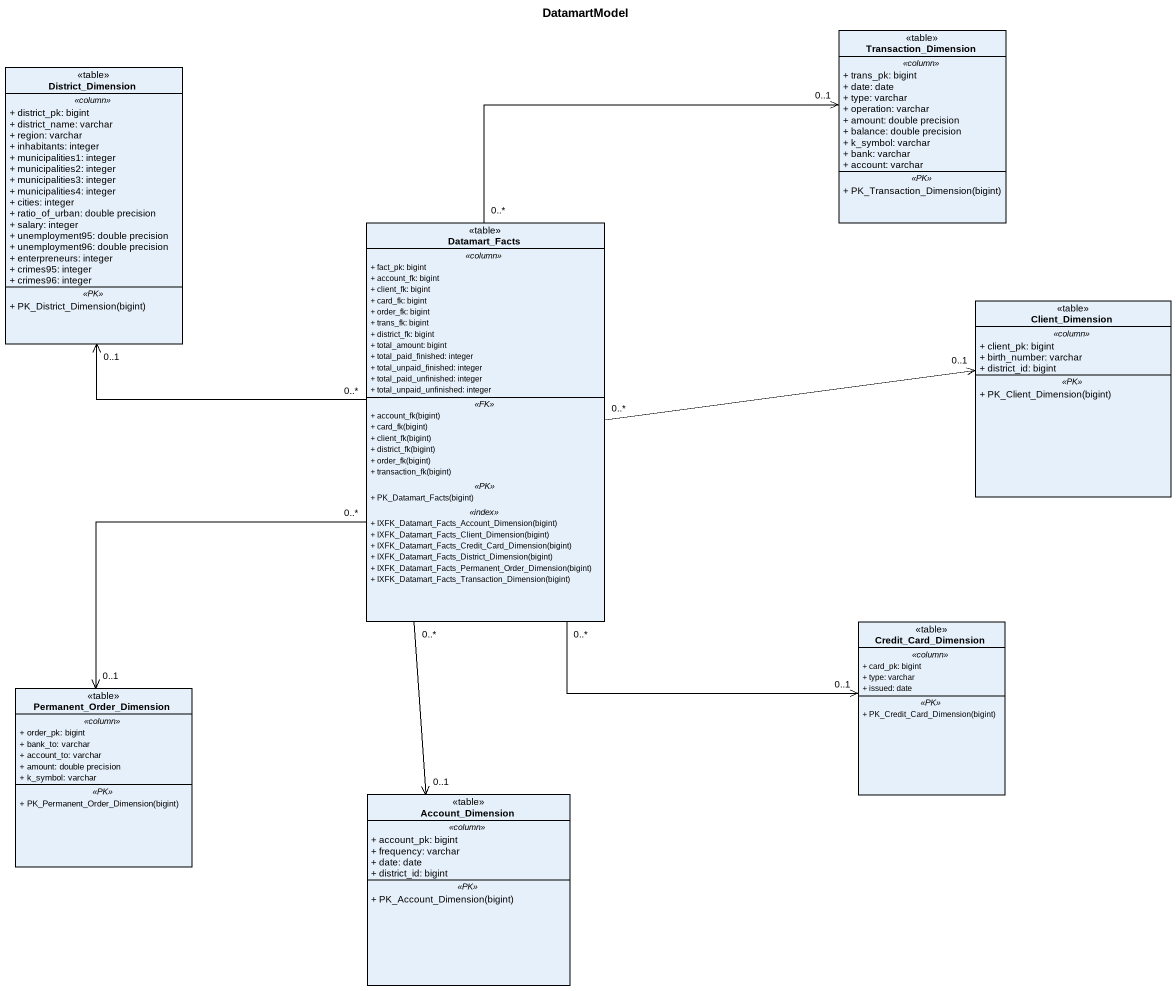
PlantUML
@startuml
title DatamartModel
hide circle
hide empty members
skinparam classAttributeIconSize 0
class Transaction_Dimension <<table>> {
  .. <<column>> ..
  + trans_pk: bigint
  + date: date
  + type: varchar
  + operation: varchar
  + amount: double precision
  + balance: double precision
  + k_symbol: varchar
  + bank: varchar
  + account: varchar
  .. <<PK>> ..
  + PK_Transaction_Dimension(bigint)
}
class District_Dimension <<table>> {
  .. <<column>> ..
  + district_pk: bigint
  + district_name: varchar
  + region: varchar
  + inhabitants: integer
  + municipalities1: integer
  + municipalities2: integer
  + municipalities3: integer
  + municipalities4: integer
  + cities: integer
  + ratio_of_urban: double precision
  + salary: integer
  + unemployment95: double precision
  + unemployment96: double precision
  + enterpreneurs: integer
  + crimes95: integer
  + crimes96: integer
  .. <<PK>> ..
  + PK_District_Dimension(bigint)
}
class Datamart_Facts <<table>> {
  .. <<column>> ..
  + fact_pk: bigint
  + account_fk: bigint
  + client_fk: bigint
  + card_fk: bigint
  + order_fk: bigint
  + trans_fk: bigint
  + district_fk: bigint
  + total_amount: bigint
  + total_paid_finished: integer
  + total_unpaid_finished: integer
  + total_paid_unfinished: integer
  + total_unpaid_unfinished: integer
  .. <<FK>> ..
  + account_fk(bigint)
  + card_fk(bigint)
  + client_fk(bigint)
  + district_fk(bigint)
  + order_fk(bigint)
  + transaction_fk(bigint)
  .. <<PK>> ..
  + PK_Datamart_Facts(bigint)
  .. <<index>> ..
  + IXFK_Datamart_Facts_Account_Dimension(bigint)
  + IXFK_Datamart_Facts_Client_Dimension(bigint)
  + IXFK_Datamart_Facts_Credit_Card_Dimension(bigint)
  + IXFK_Datamart_Facts_District_Dimension(bigint)
  + IXFK_Datamart_Facts_Permanent_Order_Dimension(bigint)
  + IXFK_Datamart_Facts_Transaction_Dimension(bigint)
}
class Client_Dimension <<table>> {
  .. <<column>> ..
  + client_pk: bigint
  + birth_number: varchar
  + district_id: bigint
  .. <<PK>> ..
  + PK_Client_Dimension(bigint)
}
class Credit_Card_Dimension <<table>> {
  .. <<column>> ..
  + card_pk: bigint
  + type: varchar
  + issued: date
  .. <<PK>> ..
  + PK_Credit_Card_Dimension(bigint)
}
class Permanent_Order_Dimension <<table>> {
  .. <<column>> ..
  + order_pk: bigint
  + bank_to: varchar
  + account_to: varchar
  + amount: double precision
  + k_symbol: varchar
  .. <<PK>> ..
  + PK_Permanent_Order_Dimension(bigint)
}
class Account_Dimension <<table>> {
  .. <<column>> ..
  + account_pk: bigint
  + frequency: varchar
  + date: date
  + district_id: bigint
  .. <<PK>> ..
  + PK_Account_Dimension(bigint)
}
Datamart_Facts "0..*" -up-> "0..1" Transaction_Dimension
Datamart_Facts "0..*" -left-> "0..1" District_Dimension
Datamart_Facts "0..*" -right-> "0..1" Client_Dimension
Datamart_Facts "0..*" --> "0..1" Credit_Card_Dimension
Datamart_Facts "0..*" --> "0..1" Permanent_Order_Dimension
Datamart_Facts "0..*" --> "0..1" Account_Dimension
@enduml
